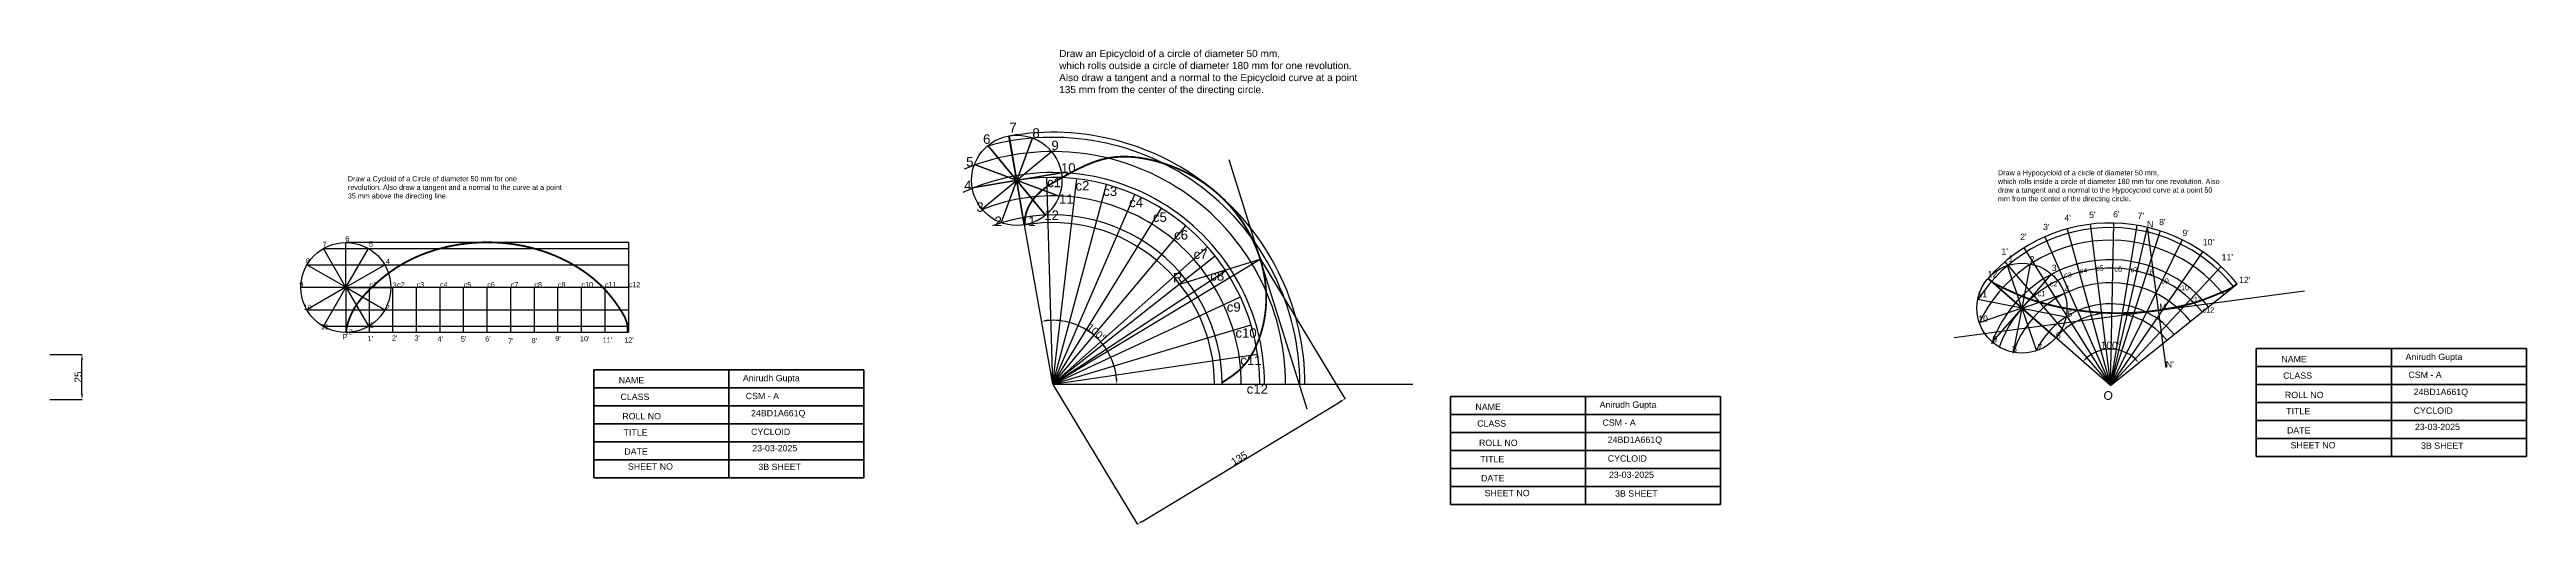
# Model space of a CAD drawing. Header units: millimetres. Extents: x 0 to 2753, y 56 to 370.
# Drawn here: x 0 to 1375, y 91 to 355 of the extents above; entities that cross this region are included whole.
import ezdxf

# ---------------------------------------------------------------- set-up
doc = ezdxf.new("R2010")
doc.units = ezdxf.units.MM
doc.header["$MEASUREMENT"] = 0
doc.header["$PDMODE"] = 1
doc.styles.get("Standard").update_dxf_attribs({"font": 'arial.ttf'})
doc.dimstyles.get("Standard").update_dxf_attribs({"dimtxt": 4, "dimasz": 3, "dimexe": 0.18, "dimexo": 0.0625, "dimgap": 0.09, "dimtad": 1, "dimdec": 0, "dimzin": 0, "dimdsep": 46, "dimtxsty": 'Standard', "dimcen": 0.09, "dimclrd": 6, "dimclre": 4, "dimadec": 0, "dimazin": 0, "dimtfac": 1, "dimtdec": 0, "dimtofl": 0, "dimtmove": 0, "dimatfit": 3, "dimfxl": 1, "dimtolj": 1, "dimtzin": 0, "dimarcsym": 0})

# ---------------------------------------------------------------- blocks, each defined once
blk = doc.blocks.new('*U1')
blk.add_line((-12.5, 0), (12.5, 0))
blk = doc.blocks.new('*U2')
at = {"color": 0, "linetype": 'ByBlock', "lineweight": -2, "transparency": 16777216}
for p, rotation in [((153.7, 228.7), 149.9999999999999), ((158.3, 233.2), 119.9999999999999), ((164.5, 234.9), 89.99999999999993), ((170.8, 233.2), 59.99999999999994), ((175.3, 228.7), 29.99999999999996), ((152, 222.4), 180), ((153.7, 216.2), 209.9999999999999), ((158.3, 211.6), 239.9999999999998), ((164.5, 209.9), 269.9999999999998), ((170.8, 211.6), 299.9999999999998), ((175.3, 216.2), 329.9999999999998)]:
    blk.add_blockref('*U1', p, dxfattribs=dict(at, rotation=rotation))
blk.add_blockref('*U1', (177, 222.4), dxfattribs=at)
blk = doc.blocks.new('*U12')
blk.add_line((0, 0), (49.5, 8.4))
blk = doc.blocks.new('*U13')
at = {"color": 0, "linetype": 'ByBlock', "lineweight": -2, "transparency": 16777216}
for p, rotation in [((649.7, 258.3), 59.99999999999996), ((674.4, 262.5), 119.9999999999999), ((667.2, 305.4), 239.9999999999999), ((642.4, 301.2), 299.9999999999998), ((662.6, 257.1), 89.9999999999999), ((654.2, 306.6), 269.9999999999998), ((639.1, 265.9), 29.99999999999994), ((682, 273.1), 149.9999999999999), ((677.8, 297.9), 209.9999999999997), ((634.9, 290.6), 329.9999999999999), ((683.2, 286.1), 180)]:
    blk.add_blockref('*U12', p, dxfattribs=dict(at, rotation=rotation))
blk.add_blockref('*U12', (633.7, 277.7), dxfattribs=at)
blk = doc.blocks.new('*D17')
at = {"color": 6, "lineweight": -2, "transparency": 16777216}
blk.add_arc((557, 168.5), 35.6, 4.8339, 95.1661, dxfattribs=at)
at = {"color": 6, "transparency": 16777216}
for points in [[(553.9, 203.5), (553.8, 204.5), (550.9, 203.6)], [(593, 171.6), (592, 171.5), (592.6, 168.5)]]:
    blk.add_solid(points, dxfattribs=at)
at = {"layer": 'Defpoints', "color": 0, "transparency": 16777216}
for p in [(541.4, 257.2), (586.8, 188.1), (557, 168.5), (557, 168.5), (757, 168.5)]:
    blk.add_point(p, dxfattribs=at)
at = {"color": 0, "transparency": 16777216, "insert": (581.3, 197.4), "char_height": 4, "attachment_point": 5, "rotation": 320}
blk.add_mtext('\\A1;100°', dxfattribs=at)
blk = doc.blocks.new('*D18')
at = {"color": 4, "lineweight": -2, "transparency": 16777216}
for p, q in [((672.3, 238.1), (719.3, 160.3)), ((557.1, 168.5), (604.1, 90.7))]:
    blk.add_line(p, q, dxfattribs=at)
at = {"color": 6, "lineweight": -2, "transparency": 16777216}
blk.add_line((606.6, 92.4), (716.6, 158.9), dxfattribs=at)
at = {"color": 6, "transparency": 16777216}
for points in [[(716.3, 159.3), (716.9, 158.4), (719.2, 160.4)], [(606.3, 92.8), (606.8, 92), (604, 90.8)]]:
    blk.add_solid(points, dxfattribs=at)
at = {"layer": 'Defpoints', "color": 0, "transparency": 16777216}
for p in [(672.2, 238.1), (557, 168.5), (719.2, 160.4)]:
    blk.add_point(p, dxfattribs=at)
at = {"color": 0, "transparency": 16777216, "insert": (660.5, 127.5), "char_height": 4, "attachment_point": 5, "rotation": 31.1396}
blk.add_mtext('\\A1;135', dxfattribs=at)
blk = doc.blocks.new('*U19')
blk.add_line((-8.2, -9.4), (8.2, 9.4))
blk = doc.blocks.new('*U20')
at = {"color": 0, "linetype": 'ByBlock', "lineweight": -2, "transparency": 16777216}
for p, rotation in [((1091.1, 222.7), 59.99999999999997), ((1097.6, 223.1), 29.99999999999996), ((1082.9, 213.3), 120), ((1085.7, 219.1), 89.99999999999997), ((1107, 214.9), 329.9999999999999), ((1107.4, 208.4), 299.9999999999998), ((1083.3, 206.8), 150), ((1086.9, 201.5), 180), ((1092.7, 198.6), 209.9999999999999), ((1099.2, 199), 239.9999999999999), ((1104.5, 202.6), 269.9999999999999)]:
    blk.add_blockref('*U19', p, dxfattribs=dict(at, rotation=rotation))
blk.add_blockref('*U19', (1103.4, 220.3), dxfattribs=at)
blk = doc.blocks.new('*D22')
at = {"color": 6, "lineweight": -2, "transparency": 16777216}
blk.add_arc((1144.2, 167.8), 20.3, 47.2797, 130.2981, dxfattribs=at)
at = {"color": 6, "transparency": 16777216}
for points in [[(1131.5, 182.9), (1130.8, 183.7), (1129, 181.2)], [(1158.4, 183.1), (1157.6, 182.4), (1160, 180.5)]]:
    blk.add_solid(points, dxfattribs=at)
at = {"layer": 'Defpoints', "color": 0, "transparency": 16777216}
for p in [(1076.3, 227.3), (1214.6, 224.4), (1150.5, 187.1), (1144.2, 167.8), (1144.2, 167.8)]:
    blk.add_point(p, dxfattribs=at)
at = {"color": 0, "transparency": 16777216, "insert": (1144.7, 190.2), "char_height": 4, "attachment_point": 5, "rotation": 358.7889}
blk.add_mtext('\\A1;100°', dxfattribs=at)
blk = doc.blocks.new('*D37')
at = {"color": 4, "lineweight": -2, "transparency": 16777216}
for p, q in [((0.1, 185.1), (18.2, 185.1)), ((0.1, 160.1), (18.2, 160.1))]:
    blk.add_line(p, q, dxfattribs=at)
at = {"color": 6, "lineweight": -2, "transparency": 16777216}
blk.add_line((18, 163.1), (18, 182.1), dxfattribs=at)
at = {"color": 6, "transparency": 16777216}
for points in [[(17.5, 182.1), (18.5, 182.1), (18, 185.1)], [(17.5, 163.1), (18.5, 163.1), (18, 160.1)]]:
    blk.add_solid(points, dxfattribs=at)
at = {"layer": 'Defpoints', "color": 0, "transparency": 16777216}
for p in [(0, 185.1), (18, 185.1), (0, 160.1)]:
    blk.add_point(p, dxfattribs=at)
at = {"color": 0, "transparency": 16777216, "insert": (15.9, 172.6), "char_height": 4, "attachment_point": 5, "rotation": 90}
blk.add_mtext('\\A1;25', dxfattribs=at)

msp = doc.modelspace()

# ---------------------------------------------------------------- linework, layer by layer
for p, q in [((541.41, 257.171), (532.728, 306.412)), ((698.321, 154.71), (654.966, 293.262)), ((557.038, 168.539), (553.696, 283.399)), ((557.038, 168.539), (570.378, 282.671)), ((557.038, 168.539), (586.779, 279.532)), ((557.038, 168.539), (602.551, 274.05)), ((557.038, 168.539), (617.363, 266.34)), ((557.038, 168.539), (541.41, 257.171)), ((557.038, 168.539), (630.9, 256.564)), ((1107.828, 250.462), (1144.249, 167.843)), ((1120.187, 254.868), (1144.249, 167.843)), ((1133.054, 257.437), (1144.249, 167.843)), ((1144.249, 167.843), (1146.157, 258.113)), ((1144.249, 167.843), (1159.22, 256.884)), ((1171.967, 253.774), (1144.249, 167.843)), ((1184.128, 248.849), (1144.249, 167.843)), ((142.869, 234.918), (321.52, 234.918)), ((152.02, 244.069), (321.52, 244.069)), ((164.52, 247.418), (321.52, 247.418)), ((321.52, 247.418), (321.52, 222.418)), ((557.038, 168.539), (642.878, 244.93)), ((627.565, 224.155), (672.218, 238.128)), ((1085.663, 236.546), (1144.249, 167.843)), ((1096.239, 244.311), (1144.249, 167.843)), ((1195.447, 242.214), (1144.249, 167.843)), ((1205.686, 234.008), (1144.249, 167.843)), ((164.52, 222.418), (321.52, 222.418)), ((177.603, 197.418), (177.603, 222.418)), ((190.686, 197.418), (190.686, 222.418)), ((203.77, 197.418), (203.77, 222.418)), ((216.853, 197.418), (216.853, 222.418)), ((229.936, 197.418), (229.936, 222.418)), ((243.02, 197.418), (243.02, 222.418)), ((256.103, 197.418), (256.103, 222.418)), ((269.186, 197.418), (269.186, 222.418)), ((282.27, 197.418), (282.27, 222.418)), ((295.353, 197.418), (295.353, 222.418)), ((308.436, 197.418), (308.436, 222.418)), ((321.52, 222.418), (321.52, 197.418)), ((557.038, 168.539), (653.043, 231.682)), ((1144.249, 167.843), (1076.324, 227.329)), ((1076.324, 227.329), (1113.938, 194.388)), ((1144.249, 167.843), (1214.626, 224.406)), ((142.869, 209.918), (321.52, 209.918)), ((557.038, 168.539), (661.181, 217.101)), ((152.02, 200.768), (321.52, 200.768)), ((164.52, 197.418), (321.52, 197.418)), ((557.038, 168.539), (667.12, 201.495)), ((557.038, 168.539), (670.734, 185.193)), ((557.038, 168.539), (757.038, 168.539))]:
    msp.add_line(p, q)
at = {"color": 4}
msp.add_line((1164.629, 255.803), (1144.249, 167.843), dxfattribs=at)
at = {"color": 3}
for p, q in [((1164.629, 255.803), (1175.02, 177.941)), ((557.038, 168.539), (672.218, 238.128))]:
    msp.add_line(p, q, dxfattribs=at)
at = {"color": 5}
msp.add_line((647.267, 239.692), (557.038, 168.539), dxfattribs=at)
at = {"color": 6}
msp.add_line((1057.603, 194.541), (1252.052, 220.491), dxfattribs=at)
at = {"lineweight": 53}
for p, q in [((1225.29, 128.419), (1225.29, 188.419)), ((1225.29, 188.419), (1375.29, 188.419)), ((1300.29, 188.419), (1300.29, 128.419)), ((1375.29, 188.419), (1375.29, 128.419)), ((302.132, 116.628), (302.132, 176.628)), ((302.132, 176.628), (452.132, 176.628)), ((302.132, 166.628), (452.132, 166.628)), ((377.132, 176.628), (377.132, 116.628)), ((452.132, 176.628), (452.132, 116.628)), ((1225.29, 178.419), (1375.29, 178.419)), ((1225.29, 168.419), (1375.29, 168.419)), ((302.132, 156.628), (452.132, 156.628)), ((777.797, 101.858), (777.797, 161.858)), ((777.797, 161.858), (927.797, 161.858)), ((777.797, 151.858), (927.797, 151.858)), ((852.797, 161.858), (852.797, 101.858)), ((927.797, 161.858), (927.797, 101.858)), ((1225.29, 158.419), (1375.29, 158.419)), ((302.132, 146.628), (452.132, 146.628)), ((777.797, 141.858), (927.797, 141.858)), ((1225.29, 148.419), (1375.29, 148.419)), ((1225.29, 138.419), (1375.29, 138.419)), ((302.132, 136.628), (452.132, 136.628)), ((302.132, 126.628), (452.132, 126.628)), ((777.797, 131.858), (927.797, 131.858)), ((1375.29, 128.419), (1225.29, 128.419)), ((452.132, 116.628), (302.132, 116.628)), ((777.797, 121.858), (927.797, 121.858)), ((777.797, 111.858), (927.797, 111.858)), ((927.797, 101.858), (777.797, 101.858))]:
    msp.add_line(p, q, dxfattribs=at)
at = {"const_width": 1}
for points in [[(541.41, 257.171), (541.695, 261.364), (542.334, 264.106), (543.681, 267.388), (545.531, 270.449), (547.337, 272.738), (550.289, 275.652), (553.037, 277.814), (555.957, 279.77), (558.997, 281.587), (562.104, 283.336), (565.226, 285.063), (568.369, 286.755), (571.536, 288.377), (574.732, 289.894), (577.964, 291.273), (581.238, 292.479), (584.561, 293.478), (587.55, 294.163), (591.373, 294.73), (594.852, 294.972), (598.364, 294.978), (601.894, 294.764), (605.429, 294.348), (608.955, 293.745), (612.46, 292.974), (615.93, 292.049), (618.009, 291.422), (622.715, 289.802), (626.016, 288.489), (629.25, 287.051), (632.413, 285.488), (635.501, 283.799), (638.509, 281.986), (641.434, 280.047), (644.271, 277.984), (647.029, 275.785), (649.664, 273.484), (652.211, 271.054), (654.652, 268.51), (656.983, 265.859), (659.199, 263.107), (661.295, 260.258), (663.266, 257.32), (665.109, 254.297), (667.468, 249.921), (668.386, 248.021), (669.812, 244.78), (671.091, 241.48), (672.218, 238.128), (673.189, 234.731), (674, 231.296), (674.647, 227.831), (675.125, 224.342), (675.455, 220.401), (675.558, 217.322), (675.506, 213.805), (675.274, 210.295), (674.857, 206.798), (674.256, 203.321), (673.467, 199.874), (672.49, 196.462), (671.785, 194.361), (669.955, 189.791), (668.379, 186.592), (666.582, 183.536), (664.55, 180.665), (661.339, 177.079), (659.738, 175.63), (656.986, 173.474), (654.088, 171.472), (651.118, 169.548)], [(164.52, 197.418), (165.191, 200.768), (165.639, 202.475), (166.453, 204.943), (167.446, 207.345), (168.75, 209.918), (169.935, 211.889), (171.404, 214.019), (172.997, 216.064), (174.695, 218.034), (176.476, 219.938), (178.77, 222.218), (180.212, 223.581), (182.142, 225.329), (184.114, 227.024), (186.127, 228.662), (188.182, 230.241), (190.282, 231.756), (192.426, 233.205), (195.176, 234.918), (196.851, 235.885), (199.132, 237.114), (201.453, 238.27), (203.811, 239.353), (206.204, 240.364), (208.628, 241.304), (211.08, 242.176), (213.555, 242.978), (216.051, 243.713), (217.356, 244.069), (221.093, 244.984), (223.635, 245.52), (226.189, 245.99), (228.753, 246.393), (231.327, 246.73), (233.907, 247), (236.494, 247.203), (239.085, 247.339), (241.68, 247.409), (243.02, 247.418), (246.871, 247.346), (249.464, 247.214), (252.054, 247.015), (254.637, 246.748), (257.213, 246.414), (259.778, 246.013), (262.332, 245.544), (264.872, 245.008), (267.396, 244.405), (268.684, 244.069), (272.389, 242.995), (274.855, 242.189), (277.297, 241.314), (279.714, 240.372), (282.104, 239.361), (284.465, 238.281), (286.796, 237.133), (289.095, 235.916), (290.864, 234.918), (293.586, 233.274), (295.77, 231.85), (297.907, 230.358), (299.991, 228.799), (302.016, 227.173), (303.977, 225.48), (305.869, 223.722), (307.27, 222.329), (309.425, 220.011), (311.095, 218.058), (312.7, 216.041), (314.25, 213.96), (315.749, 211.814), (317.004, 209.918), (318.591, 207.327), (319.777, 204.976), (320.622, 202.542), (320.936, 200.768), (320.936, 197.418)], [(1076.324, 227.329), (1078.242, 225.65), (1079.222, 224.95), (1080.834, 223.993), (1082.522, 223.145), (1084.549, 222.213), (1085.965, 221.562), (1087.676, 220.767), (1089.383, 219.977), (1091.091, 219.198), (1092.805, 218.439), (1095.036, 217.502), (1096.272, 217.014), (1098.031, 216.357), (1099.804, 215.735), (1101.591, 215.146), (1103.389, 214.588), (1105.198, 214.059), (1107.014, 213.555), (1109.313, 212.955), (1110.664, 212.619), (1112.496, 212.183), (1114.332, 211.768), (1116.172, 211.375), (1118.015, 211.004), (1119.863, 210.655), (1121.714, 210.327), (1123.569, 210.022), (1125.428, 209.74), (1126.434, 209.596), (1129.155, 209.242), (1131.023, 209.027), (1132.894, 208.834), (1134.767, 208.664), (1136.643, 208.515), (1138.52, 208.389), (1140.399, 208.284), (1142.279, 208.201), (1144.159, 208.14), (1145.1, 208.117), (1147.922, 208.082), (1149.804, 208.085), (1151.686, 208.111), (1153.567, 208.158), (1155.447, 208.227), (1157.325, 208.318), (1159.203, 208.431), (1161.078, 208.567), (1163.812, 208.806), (1164.823, 208.907), (1166.692, 209.111), (1168.558, 209.337), (1170.422, 209.586), (1172.282, 209.857), (1174.14, 210.15), (1175.995, 210.464), (1177.847, 210.801), (1179.695, 211.159), (1181.06, 211.438), (1183.382, 211.941), (1185.218, 212.367), (1187.047, 212.82), (1188.867, 213.301), (1190.677, 213.814), (1192.475, 214.36), (1194.26, 214.942), (1195.515, 215.378), (1197.784, 216.22), (1199.529, 216.905), (1201.269, 217.611), (1203.007, 218.329), (1204.75, 219.051), (1206.193, 219.641), (1208.257, 220.487), (1209.979, 221.263), (1211.631, 222.151), (1212.639, 222.809), (1214.626, 224.406)]]:
    msp.add_lwpolyline(points, dxfattribs=at)
for centre, radius in [((537.056, 281.865), 25.091), ((164.52, 222.329), 25), ((1095.131, 210.859), 25)]:
    msp.add_circle(centre, radius)
for centre, radius, start, end in [((557.038, 168.539), 137.178, 0, 105.557556), ((557.038, 168.539), 140, 0, 100), ((557.038, 168.539), 129.276, 0, 112.329519), ((557.038, 168.539), 117.616, 0, 115.100472), ((557.038, 168.539), 104.65, 0, 111.985598), ((557.038, 168.539), 94.085, 0, 110.810006), ((557.038, 168.539), 89.818, 0, 100), ((1144.249, 167.843), 87.741, 38.788938, 147.122271), ((1144.249, 167.843), 80.747, 38.788938, 154.700424), ((1144.249, 167.843), 90.291, 38.788938, 138.788938), ((1144.249, 167.843), 69.913, 38.788938, 160.723305), ((1144.249, 167.843), 65.291, 38.788938, 160.863953), ((1144.249, 167.843), 57.058, 38.788938, 161.897786), ((1144.249, 167.843), 45.395, 38.788938, 154.96035), ((1144.249, 167.843), 40.284, 38.788938, 140.148718)]:
    msp.add_arc(centre, radius, start, end)
at = {"color": 4}
msp.add_arc((557.038, 168.539), 114.909, 0, 100, dxfattribs=at)
for p in [(587.55, 294.163), (618.009, 291.422), (553.696, 283.399), (561.979, 283.341), (570.378, 282.671), (586.779, 279.532), (647.029, 275.785), (541.695, 261.364), (547.337, 272.738), (602.551, 274.05), (617.363, 266.34), (630.9, 256.564), (667.468, 249.921), (1107.828, 250.462), (1120.187, 254.868), (1133.054, 257.437), (1146.157, 258.113), (1159.22, 256.884), (1171.967, 253.774), (1184.128, 248.849), (195.176, 234.918), (217.356, 244.069), (243.02, 247.418), (268.684, 244.069), (290.864, 234.918), (642.878, 244.93), (647.267, 239.692), (1085.663, 236.546), (1096.239, 244.311), (1195.447, 242.214), (1205.686, 234.008), (178.77, 222.218), (307.27, 222.329), (653.043, 231.682), (675.455, 220.401), (1078.242, 225.65), (1084.549, 222.213), (1158.986, 231.448), (1212.639, 222.809), (1214.626, 224.406), (168.75, 209.918), (317.004, 209.918), (661.181, 217.101), (1095.036, 217.502), (1109.313, 212.955), (1126.434, 209.596), (1145.1, 208.124), (1163.812, 208.806), (1181.06, 211.438), (1195.515, 215.378), (1206.193, 219.641), (165.191, 200.768), (177.603, 197.418), (190.686, 197.418), (203.77, 197.418), (216.853, 197.418), (229.936, 197.418), (243.02, 197.418), (256.103, 197.418), (269.186, 197.418), (282.27, 197.418), (295.353, 197.418), (308.436, 197.418), (320.936, 200.768), (320.994, 197.418), (321.52, 197.418), (667.12, 201.495), (667.12, 201.495), (671.785, 194.361), (670.734, 185.193), (651.118, 169.548), (661.339, 177.079)]:
    msp.add_point(p)
at = {"color": 5}
msp.add_point((1171.352, 209.721), dxfattribs=at)

# ---------------------------------------------------------------- block references
for name, p in [('*U13', (-121.376, 0)), ('*U2', (0, 0)), ('*U20', (0, 0))]:
    msp.add_blockref(name, p)

# ---------------------------------------------------------------- texts
for s, height, p in [('6', 5.246, (518.34, 302.119)), ('7', 5.246, (532.94, 308.586)), ('8', 5.246, (545.731, 305.519)), ('9', 5.246, (556.257, 298.592)), ('5', 5.246, (508.934, 289.525)), ('10', 5.2459, (561.557, 286.108)), ('4', 5.246, (507.781, 276.36)), ('c1', 5.2459, (553.855, 278.038)), ('c2', 5.2459, (569.611, 276.196)), ('c3', 5.2459, (585.039, 273.129)), ('3', 5.246, (514.607, 264.358)), ('2', 5.246, (524.715, 256.509)), ('1', 5.246, (543.456, 256.494)), ('12', 5.2459, (552.334, 259.862)), ('11', 5.2459, (560.455, 268.909)), ('c4', 5.2459, (599.437, 266.918)), ('c5', 5.2459, (612.641, 258.774)), ("4'", 3.4747, (1118.711, 259.321)), ("5'", 3.4747, (1132.462, 260.878)), ("6'", 3.4747, (1145.754, 261.244)), ("7'", 3.4747, (1159.322, 260.42)), ('7', 2.858, (151.587, 244.931)), ('6', 2.858, (164.243, 247.958)), ('5', 2.858, (177.342, 245.032)), ('c6', 5.2459, (624.4, 248.907)), ("2'", 3.4747, (1094.143, 248.697)), ("3'", 3.4747, (1106.886, 254.192)), ('N', 3.475, (1164.629, 255.803)), ("8'", 3.4747, (1171.331, 256.94)), ("9'", 3.4747, (1184.257, 250.895)), ("10'", 3.4747, (1195.506, 245.789)), ('8', 2.858, (142.318, 235.627)), ('4', 2.858, (186.803, 235.526)), ('c7', 5.2459, (635.214, 238.199)), ("1'", 3.4747, (1083.784, 240.637)), ('1', 3.475, (1087.677, 236.71)), ('2', 3.475, (1099.549, 236.276)), ('3', 3.475, (1111.711, 231.503)), ("11'", 3.4747, (1206.021, 237.385)), ('9', 2.858, (138.734, 222.536)), ('c1', 2.8584, (177.603, 222.469)), ('3', 2.858, (190.515, 222.218)), ('c2', 2.8584, (192.967, 222.465)), ('c3', 2.8584, (203.77, 222.465)), ('c4', 2.8584, (216.853, 222.465)), ('c5', 2.8584, (229.936, 222.465)), ('c6', 2.8584, (243.02, 222.465)), ('c7', 2.8584, (256.103, 222.465)), ('c8', 2.8584, (269.186, 222.465)), ('c9', 2.8584, (282.27, 222.465)), ('c10', 2.8584, (295.353, 222.465)), ('c11', 2.8584, (308.436, 222.465)), ('c12', 2.8584, (321.52, 222.465)), ('R', 5.246, (623.771, 225.19)), ('c8', 5.2459, (644.472, 226.134)), ('11', 3.4747, (1070.448, 216.893)), ('12', 3.4747, (1076.095, 228.031)), ('4', 3.475, (1118.805, 219.786)), ("12'", 3.4747, (1215.707, 224.838)), ('10', 2.8584, (141.102, 209.834)), ('2', 2.858, (186.743, 209.805)), ('c9', 5.2459, (653.647, 208.857)), ('10', 3.4747, (1070.883, 203.297)), ('5', 3.475, (1120.397, 206.045)), ('M', 3.475, (1171.352, 209.783)), ('11', 2.8584, (150.597, 199.089)), ('p', 2.858, (162.92, 194.326)), ('12', 2.8584, (163.969, 196.257)), ("1'", 2.8584, (176.631, 192.545)), ('1', 2.858, (177.741, 200.088)), ("2'", 2.8584, (190.114, 192.799)), ("3'", 2.8584, (202.58, 192.799)), ("4'", 2.8584, (215.427, 192.29)), ("5'", 2.8584, (228.402, 192.29)), ("6'", 2.8584, (241.885, 192.29)), ("7'", 2.8584, (254.606, 191.147)), ("8'", 2.8584, (267.707, 191.401)), ("9'", 2.8584, (280.809, 192.545)), ("10'", 2.8584, (294.547, 192.417)), ("11'", 2.8584, (307.14, 191.782)), ("12'", 2.8584, (319.136, 191.728)), ('c10', 5.2459, (658.451, 194.453)), ('9', 3.475, (1078.701, 191.87)), ('6', 3.475, (1114.027, 194.039)), ('c11', 5.2459, (661.143, 179.291)), ('8', 3.475, (1089.704, 186.518)), ('7', 3.475, (1103.748, 187.386)), ("N'", 3.4747, (1175.02, 177.941)), ('c12', 5.2459, (664.684, 163.314))]:
    msp.add_text(s, height=height).set_placement(p)
for s, height, rotation, p in [('c5', 2.8721, 1.122262, (1136.378, 231.685)), ('c6', 2.8721, 1.122262, (1146.524, 231.097)), ('c1', 2.8721, 1.122262, (1103.833, 217.432)), ('c2', 2.8721, 1.122262, (1110.552, 222.875)), ('c3', 2.8721, 1.122262, (1118.585, 227.865)), ('c4', 2.8721, 1.122262, (1127.261, 230.216)), ('c7', 2.8721, 1.122262, (1155.494, 230.804)), ('c8', 2.8721, 1.122262, (1164.023, 229.481)), ('c9', 2.8721, 1.122262, (1172.552, 224.486)), ('c10', 2.8721, 1.122262, (1181.522, 220.667)), ('c11', 2.8721, 1.122262, (1188.581, 214.349)), ('c12', 2.8721, 1.122262, (1195.492, 208.326)), ('O', 4.815, 347.136552, (1139.962, 160.557))]:
    msp.add_text(s, height=height, rotation=rotation).set_placement(p)
at = {"lineweight": 53}
for s, p in [('NAME', (1239.201, 180.821)), ('Anirudh Gupta', (1308.145, 182.037)), ('NAME', (316.042, 169.03)), ('Anirudh Gupta', (384.986, 170.247)), ('CLASS', (1240.191, 171.626)), ('CSM - A', (1309.729, 172.083)), ('24BD1A661Q', (1312.672, 162.581)), ('CLASS', (317.033, 159.835)), ('ROLL NO', (318.023, 149.084)), ('CSM - A', (386.57, 160.292)), ('24BD1A661Q', (389.513, 150.79)), ('NAME', (791.707, 154.26)), ('Anirudh Gupta', (860.651, 155.477)), ('ROLL NO', (1241.182, 160.875)), ('TITLE', (1241.89, 151.822)), ('CYCLOID', (1312.672, 152.174)), ('TITLE', (318.731, 140.031)), ('CYCLOID', (389.513, 140.383)), ('CLASS', (792.698, 145.065)), ('ROLL NO', (793.689, 134.314)), ('CSM - A', (862.236, 145.522)), ('24BD1A661Q', (865.178, 136.02)), ('DATE', (1242.314, 141.212)), ('23-03-2025', (1313.351, 143.125)), ('DATE', (319.156, 129.421)), ('SHEET NO', (321.152, 121.153)), ('23-03-2025', (390.192, 131.334)), ('3B SHEET', (393.588, 120.927)), ('TITLE', (794.396, 125.261)), ('CYCLOID', (865.178, 125.613)), ('SHEET NO', (1244.31, 132.944)), ('3B SHEET', (1316.746, 132.718)), ('DATE', (794.821, 114.651)), ('23-03-2025', (865.857, 116.564)), ('SHEET NO', (796.817, 106.383)), ('3B SHEET', (869.253, 106.157))]:
    msp.add_text(s, height=3.5, dxfattribs=at).set_placement(p)
at = {"attachment_point": 1}
for s, insert, char_height, width in [('Draw an Epicycloid of a circle of diameter 50 mm, \\Pwhich rolls outside a circle of diameter 180 mm for one revolution. \\PAlso draw a tangent and a normal to the Epicycloid curve at a point \\P135 mm from the center of the directing circle.', (560.579, 354.291), 4, 173.79864), ('Draw a Cycloid of a Circle of diameter 50 mm for one \\Prevolution. Also draw a tangent and a normal to the curve at a point \\P35 mm above the directing line.', (165.629, 284.157), 2.85838, 124.39223), ('Draw a Hypocycloid of a circle of diameter 50 mm, \\Pwhich rolls inside a circle of diameter 180 mm for one revolution. Also \\Pdraw a tangent and a normal to the Hypocycloid curve at a point 50 \\Pmm from the center of the directing circle.', (1081.821, 287.463), 2.87207, 129.08336)]:
    msp.add_mtext(s, dxfattribs=dict(at, insert=insert, char_height=char_height, width=width))

# ---------------------------------------------------------------- dimensions: what is measured, and where the dimension line sits
for base, line1, line2, picture, middle in [((586.756, 188.084), ((557.038, 168.539), (541.41, 257.171)), ((557.038, 168.539), (757.038, 168.539)), '*D17', (581.272, 197.42)), ((1150.469, 187.127), ((1144.249, 167.843), (1214.626, 224.406)), ((1144.249, 167.843), (1076.324, 227.329)), '*D22', (1144.722, 190.233))]:
    dim = msp.add_angular_dim_2l(base=base, line1=line1, line2=line2, dimstyle='Standard')
    dim.commit()
    dim.dimension.update_dxf_attribs({"geometry": picture, "text_midpoint": middle})
dim = msp.add_aligned_dim(p1=(557.038, 168.539), p2=(672.218, 238.128), distance=-90.784, dimstyle='Standard')
dim.commit()
dim.dimension.update_dxf_attribs({"geometry": '*D18', "text_midpoint": (660.471, 127.457)})
dim = msp.add_linear_dim(base=(18.031, 185.104), p1=(0, 160.082), p2=(0, 185.104), angle=90, dimstyle='Standard')
dim.commit()
dim.dimension.update_dxf_attribs({"geometry": '*D37', "text_midpoint": (15.899, 172.593)})

doc.saveas('drawing.dxf')
